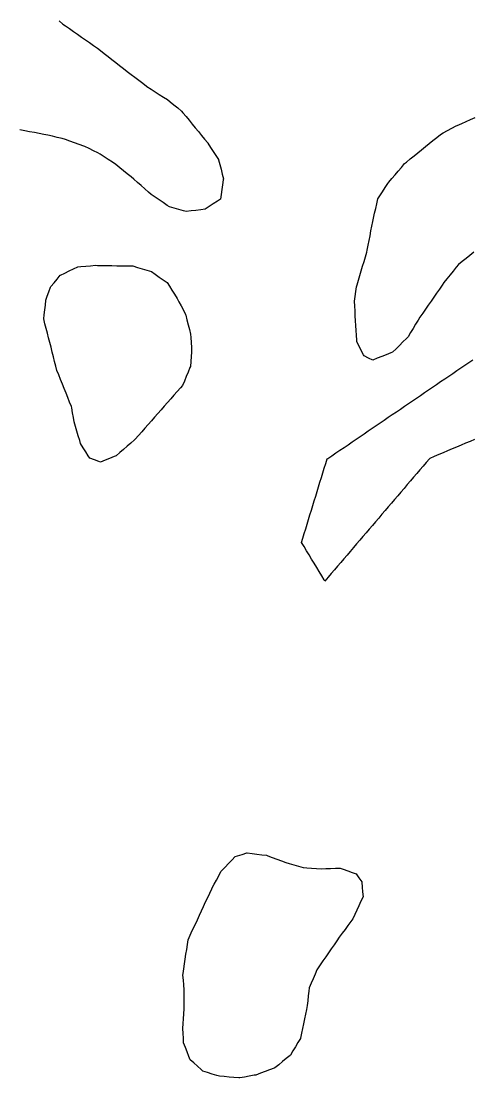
# Model space of a CAD drawing. Header units: millimetres. Extents: x 230 to 3347, y 514 to 5196.
# Drawn here: x 2379.2 to 2471.5, y 3540.9 to 3757.6 of the extents above; entities that cross this region are included whole.
import ezdxf

# ---------------------------------------------------------------- set-up
doc = ezdxf.new("R2010")
doc.units = ezdxf.units.MM
for name, color, linetype in [('ALL_HOLES', 1, 'Continuous'), ('ALL_ISLANDS', 7, 'Continuous'), ('OUTLINE_ISLAND_01', 7, 'Continuous'), ('OUTLINE_ISLAND_01_HOLE_217', 1, 'Continuous'), ('OUTLINE_ISLAND_01_HOLE_229', 1, 'Continuous'), ('OUTLINE_ISLAND_01_HOLE_236', 1, 'Continuous'), ('OUTLINE_ISLAND_01_HOLE_244', 1, 'Continuous')]:
    doc.layers.add(name, color=color, linetype=linetype)

msp = doc.modelspace()

# ---------------------------------------------------------------- linework, layer by layer
at = {"layer": 'ALL_HOLES'}
for points in [[(2386.9817, 3757.6378), (2387.7493, 3756.9969), (2388.2945, 3756.6176), (2389.1154, 3756.0466), (2389.9364, 3755.4756), (2390.7573, 3754.9046), (2391.5783, 3754.3336), (2392.3992, 3753.7626), (2393.2202, 3753.1916), (2394.0411, 3752.6206), (2394.8621, 3752.0496), (2395.4598, 3751.5856), (2396.2497, 3750.9724), (2397.0397, 3750.3592), (2397.8296, 3749.746), (2398.6195, 3749.1328), (2399.4095, 3748.5196), (2400.1994, 3747.9064), (2400.9893, 3747.2932), (2401.7792, 3746.68), (2402.5692, 3746.0668), (2403.3591, 3745.4536), (2404.149, 3744.8404), (2404.939, 3744.2272), (2405.03, 3744.1695), (2405.8743, 3743.6337), (2406.7187, 3743.098), (2407.5631, 3742.5622), (2408.4074, 3742.0264), (2409.2518, 3741.4907), (2409.7919, 3741.0489), (2410.566, 3740.4159), (2411.3401, 3739.7828), (2412.1142, 3739.1497), (2412.4082, 3738.7931), (2413.0443, 3738.0216), (2413.6805, 3737.25), (2414.3167, 3736.4785), (2414.9529, 3735.7069), (2415.589, 3734.9354), (2416.2252, 3734.1638), (2416.8614, 3733.3923), (2417.4975, 3732.6207), (2417.5493, 3732.5414), (2418.0961, 3731.7041), (2418.6429, 3730.8668), (2419.1896, 3730.0295), (2419.7364, 3729.1922), (2419.7483, 3729.1458), (2419.9961, 3728.177), (2420.244, 3727.2082), (2420.4919, 3726.2395), (2420.7398, 3725.2707), (2420.7053, 3725.0358), (2420.5601, 3724.0464), (2420.4149, 3723.057), (2420.2696, 3722.0676), (2420.1244, 3721.0782), (2419.4901, 3720.6675), (2418.6506, 3720.124), (2417.8112, 3719.5805), (2416.9718, 3719.037), (2416.0677, 3718.9202), (2415.076, 3718.792), (2414.0842, 3718.6639), (2413.0925, 3718.5357), (2412.5132, 3718.7019), (2411.552, 3718.9776), (2410.5908, 3719.2534), (2409.6295, 3719.5291), (2409.194, 3719.8188), (2408.3613, 3720.3727), (2407.5287, 3720.9265), (2406.6961, 3721.4803), (2405.8634, 3722.0341), (2405.3137, 3722.5238), (2404.5669, 3723.1889), (2403.8202, 3723.854), (2403.0735, 3724.5192), (2402.3268, 3725.1843), (2401.7698, 3725.6378), (2400.9943, 3726.2691), (2400.2188, 3726.9005), (2399.4432, 3727.5318), (2398.6677, 3728.1631), (2397.9213, 3728.6632), (2397.0904, 3729.2197), (2396.2596, 3729.7762), (2395.4288, 3730.3328), (2394.9283, 3730.5802), (2394.0319, 3731.0234), (2393.1355, 3731.4667), (2392.2391, 3731.9099), (2392.0379, 3731.9824), (2391.097, 3732.3212), (2390.1562, 3732.6601), (2389.2153, 3732.999), (2388.2745, 3733.3378), (2387.5796, 3733.5092), (2386.6087, 3733.7488), (2385.6378, 3733.9883), (2384.6669, 3734.2278), (2383.8731, 3734.3734), (2382.8895, 3734.5538), (2381.9059, 3734.7342), (2380.9223, 3734.9146), (2379.9387, 3735.095), (2378.9551, 3735.2754)], [(2472.1258, 3710.1851), (2471.3401, 3709.5666), (2470.5544, 3708.948), (2469.7686, 3708.3294), (2468.9829, 3707.7109), (2468.5036, 3707.1119), (2467.8788, 3706.3311), (2467.254, 3705.5503), (2466.6293, 3704.7695), (2466.0045, 3703.9887), (2465.6422, 3703.4673), (2465.0717, 3702.646), (2464.5011, 3701.8248), (2463.9305, 3701.0035), (2463.36, 3700.1823), (2462.7894, 3699.361), (2462.2188, 3698.5398), (2461.6483, 3697.7185), (2461.0777, 3696.8973), (2460.7163, 3696.3003), (2460.1985, 3695.4448), (2459.6807, 3694.5893), (2459.1629, 3693.7338), (2458.645, 3692.8783), (2458.292, 3692.5252), (2457.5851, 3691.818), (2456.8781, 3691.1107), (2456.1711, 3690.4035), (2455.4641, 3689.6963), (2455.1093, 3689.5577), (2454.1778, 3689.194), (2453.2463, 3688.8303), (2452.3147, 3688.4666), (2451.3832, 3688.1029), (2450.5323, 3688.512), (2449.6311, 3688.9452), (2449.5029, 3689.191), (2449.0406, 3690.0778), (2448.5783, 3690.9645), (2448.116, 3691.8512), (2448.0973, 3692.1754), (2448.0397, 3693.1737), (2447.9821, 3694.1721), (2447.9245, 3695.1704), (2447.867, 3696.1687), (2447.8094, 3697.1671), (2447.7518, 3698.1654), (2447.6942, 3699.1638), (2447.6366, 3700.1621), (2447.7753, 3701.138), (2447.9159, 3702.1281), (2448.0566, 3703.1181), (2448.1728, 3703.5099), (2448.4573, 3704.4685), (2448.7417, 3705.4272), (2449.0261, 3706.3859), (2449.3105, 3707.3446), (2449.595, 3708.3033), (2449.8794, 3709.262), (2450.1638, 3710.2207), (2450.2491, 3710.6516), (2450.4433, 3711.6325), (2450.6376, 3712.6135), (2450.8318, 3713.5945), (2451.026, 3714.5754), (2451.2202, 3715.5564), (2451.4144, 3716.5373), (2451.6087, 3717.5183), (2451.7687, 3718.1992), (2451.9974, 3719.1727), (2452.2262, 3720.1462), (2452.455, 3721.1196), (2452.8724, 3721.7706), (2453.4122, 3722.6124), (2453.952, 3723.4542), (2454.4918, 3724.296), (2454.6981, 3724.5415), (2455.3413, 3725.3071), (2455.9846, 3726.0728), (2456.6278, 3726.8384), (2457.2711, 3727.6041), (2457.9143, 3728.3697), (2458.3244, 3728.7023), (2459.1011, 3729.3322), (2459.8778, 3729.9622), (2460.6545, 3730.5921), (2461.4311, 3731.222), (2462.2078, 3731.8519), (2462.9845, 3732.4818), (2463.7611, 3733.1117), (2464.5378, 3733.7416), (2465.3145, 3734.3715), (2465.8599, 3734.6693), (2466.7376, 3735.1484), (2467.6154, 3735.6276), (2468.4931, 3736.1067), (2468.7377, 3736.2159), (2469.6507, 3736.6238), (2470.5638, 3737.0316), (2471.4768, 3737.4395), (2472.3899, 3737.8473)]]:
    msp.add_lwpolyline(points, dxfattribs=at)
for points in [[(2402.1164, 3707.399), (2403.0731, 3707.1078), (2404.0297, 3706.8166), (2404.9864, 3706.5254), (2405.9431, 3706.2343), (2406.7326, 3705.685), (2407.5535, 3705.1139), (2408.3744, 3704.5428), (2409.1953, 3703.9717), (2409.6321, 3703.272), (2410.1616, 3702.4237), (2410.6911, 3701.5754), (2411.2207, 3700.7271), (2411.569, 3700.0663), (2412.0353, 3699.1817), (2412.5016, 3698.2971), (2412.968, 3697.4125), (2413.0013, 3697.2795), (2413.2441, 3696.3095), (2413.487, 3695.3394), (2413.7298, 3694.3694), (2413.9727, 3693.3993), (2414.0171, 3692.6869), (2414.0794, 3691.6888), (2414.1417, 3690.6908), (2414.2039, 3689.6927), (2414.1223, 3688.7949), (2414.0317, 3687.799), (2413.9412, 3686.8031), (2413.8423, 3686.5618), (2413.4632, 3685.6365), (2413.0841, 3684.7111), (2412.705, 3683.7858), (2412.3259, 3682.8604), (2411.8937, 3682.3704), (2411.2322, 3681.6205), (2410.5707, 3680.8705), (2409.9092, 3680.1206), (2409.2477, 3679.3706), (2408.5862, 3678.6207), (2407.9247, 3677.8707), (2407.2632, 3677.1208), (2406.6017, 3676.3708), (2405.9402, 3675.6209), (2405.2788, 3674.8709), (2404.6173, 3674.121), (2403.9558, 3673.371), (2403.2943, 3672.6211), (2402.6328, 3671.8711), (2402.4666, 3671.7279), (2401.7093, 3671.0748), (2400.952, 3670.4218), (2400.1947, 3669.7687), (2399.4374, 3669.1157), (2398.6801, 3668.4626), (2398.276, 3668.2979), (2397.3501, 3667.9203), (2396.4241, 3667.5427), (2395.4981, 3667.1651), (2395.1708, 3667.2812), (2394.2283, 3667.6155), (2393.2859, 3667.9498), (2392.9849, 3668.4308), (2392.4544, 3669.2785), (2391.924, 3670.1262), (2391.3935, 3670.9739), (2391.2097, 3671.5789), (2390.9189, 3672.5357), (2390.6282, 3673.4925), (2390.3374, 3674.4493), (2390.0467, 3675.4061), (2389.9138, 3676.314), (2389.7689, 3677.3034), (2389.6241, 3678.2929), (2389.5223, 3678.5459), (2389.1489, 3679.4736), (2388.7755, 3680.4013), (2388.4022, 3681.3289), (2388.0288, 3682.2566), (2387.6555, 3683.1843), (2387.2821, 3684.112), (2386.9088, 3685.0397), (2386.5354, 3685.9674), (2386.3145, 3686.8324), (2386.0671, 3687.8013), (2385.8197, 3688.7702), (2385.5723, 3689.7391), (2385.3249, 3690.708), (2385.0775, 3691.6769), (2384.8301, 3692.6458), (2384.5827, 3693.6147), (2384.3353, 3694.5836), (2384.0879, 3695.5526), (2383.8404, 3696.5215), (2383.9422, 3697.3837), (2384.0595, 3698.3768), (2384.1768, 3699.3699), (2384.294, 3700.363), (2384.5676, 3701.1673), (2384.8896, 3702.114), (2385.2117, 3703.0607), (2385.3032, 3703.171), (2385.9423, 3703.9401), (2386.5813, 3704.7093), (2387.2204, 3705.4785), (2387.2491, 3705.4923), (2388.1496, 3705.9271), (2389.0502, 3706.3619), (2389.9507, 3706.7966), (2390.8513, 3707.2314), (2391.4638, 3707.2802), (2392.4606, 3707.3596), (2393.4575, 3707.439), (2394.4543, 3707.5184), (2394.8449, 3707.5123), (2395.8448, 3707.4968), (2396.8446, 3707.4812), (2397.8445, 3707.4656), (2398.8444, 3707.45), (2399.8443, 3707.4344), (2400.8441, 3707.4188), (2401.844, 3707.4032)], [(2447.9718, 3582.7664), (2448.553, 3581.9527), (2449.1342, 3581.1389), (2449.1436, 3581.0293), (2449.2288, 3580.0329), (2449.3141, 3579.0365), (2449.3993, 3578.0402), (2449.3942, 3578.0294), (2448.9706, 3577.1236), (2448.547, 3576.2177), (2448.1233, 3575.3119), (2447.6997, 3574.4061), (2447.2761, 3573.5003), (2446.8841, 3572.9694), (2446.2902, 3572.1649), (2445.6962, 3571.3604), (2445.1023, 3570.5559), (2444.5083, 3569.7514), (2444.0009, 3569.0172), (2443.4324, 3568.1945), (2442.8639, 3567.3718), (2442.2954, 3566.5492), (2441.7269, 3565.7265), (2441.1584, 3564.9038), (2440.5899, 3564.0811), (2440.0214, 3563.2585), (2439.9378, 3563.0637), (2439.5434, 3562.1447), (2439.1491, 3561.2257), (2438.7548, 3560.3067), (2438.3605, 3559.3878), (2438.2797, 3558.7244), (2438.1588, 3557.7317), (2438.0378, 3556.739), (2437.9169, 3555.7464), (2437.7567, 3554.9548), (2437.5582, 3553.9747), (2437.3598, 3552.9946), (2437.1614, 3552.0145), (2436.9629, 3551.0344), (2436.7645, 3550.0542), (2436.5661, 3549.0741), (2436.5291, 3549.0119), (2436.0184, 3548.1521), (2435.5077, 3547.2924), (2434.9969, 3546.4326), (2434.4862, 3545.5729), (2434.4029, 3545.5048), (2433.6287, 3544.8719), (2432.8545, 3544.2389), (2432.0803, 3543.606), (2431.3061, 3542.9731), (2431.1379, 3542.9097), (2430.2021, 3542.5571), (2429.2663, 3542.2046), (2428.3305, 3541.8521), (2427.3947, 3541.4995), (2427.0276, 3541.4348), (2426.0428, 3541.2612), (2425.058, 3541.0876), (2424.0732, 3540.914), (2423.8787, 3540.9292), (2422.8817, 3541.0072), (2421.8848, 3541.0852), (2420.8878, 3541.1633), (2419.8909, 3541.2413), (2419.3906, 3541.3996), (2418.4371, 3541.7012), (2417.4837, 3542.0028), (2416.5303, 3542.3044), (2416.1527, 3542.6389), (2415.4041, 3543.3019), (2414.6555, 3543.9649), (2413.9069, 3544.6279), (2413.6414, 3545.3101), (2413.2788, 3546.242), (2412.9162, 3547.1739), (2412.5535, 3548.1059), (2412.508, 3549.0413), (2412.4593, 3550.0401), (2412.4107, 3551.0389), (2412.4113, 3551.0485), (2412.4749, 3552.0465), (2412.5384, 3553.0444), (2412.602, 3554.0424), (2412.6656, 3555.0404), (2412.6695, 3555.5243), (2412.6776, 3556.5243), (2412.6857, 3557.5242), (2412.6938, 3558.5242), (2412.6582, 3558.964), (2412.5773, 3559.9607), (2412.4965, 3560.9575), (2412.4157, 3561.9542), (2412.465, 3562.2925), (2412.609, 3563.2821), (2412.7531, 3564.2716), (2412.8971, 3565.2612), (2413.0412, 3566.2508), (2413.1852, 3567.2403), (2413.3293, 3568.2299), (2413.4734, 3569.2195), (2413.7048, 3569.7183), (2414.1256, 3570.6254), (2414.5465, 3571.5325), (2414.9673, 3572.4397), (2415.3882, 3573.3468), (2415.809, 3574.2539), (2416.2299, 3575.1611), (2416.6507, 3576.0682), (2417.0716, 3576.9753), (2417.4924, 3577.8825), (2417.9133, 3578.7896), (2418.3341, 3579.6967), (2418.345, 3579.7171), (2418.8147, 3580.5999), (2419.2844, 3581.4828), (2419.7541, 3582.3656), (2420.2238, 3583.2484), (2420.3715, 3583.4033), (2421.0617, 3584.127), (2421.7518, 3584.8507), (2422.442, 3585.5744), (2423.1321, 3586.298), (2423.6509, 3586.4539), (2424.6086, 3586.7417), (2425.5663, 3587.0295), (2425.6204, 3587.0231), (2426.6134, 3586.9049), (2427.6064, 3586.7866), (2428.5994, 3586.6684), (2429.5924, 3586.5502), (2429.8284, 3586.4618), (2430.7648, 3586.1108), (2431.7012, 3585.7599), (2432.6376, 3585.409), (2433.574, 3585.0581), (2434.2382, 3584.8638), (2435.198, 3584.5832), (2436.1578, 3584.3025), (2437.1176, 3584.0219), (2437.8324, 3583.9753), (2438.8303, 3583.9102), (2439.8282, 3583.8451), (2440.8261, 3583.78), (2441.7342, 3583.8144), (2442.7335, 3583.8522), (2443.7328, 3583.8899), (2444.7321, 3583.9277), (2445.3115, 3583.72), (2446.2528, 3583.3826), (2447.1942, 3583.0452)]]:
    msp.add_lwpolyline(points, close=True, dxfattribs=at)
at = {"layer": 'ALL_ISLANDS'}
msp.add_lwpolyline([(2472.308, 3671.7976), (2471.3854, 3671.4118), (2470.4628, 3671.0259), (2469.5403, 3670.6401), (2468.6177, 3670.2542), (2467.6952, 3669.8684), (2466.7726, 3669.4825), (2465.85, 3669.0967), (2464.9275, 3668.7108), (2464.0049, 3668.325), (2463.0824, 3667.9391), (2463.0194, 3667.8655), (2462.3693, 3667.1057), (2461.7192, 3666.3458), (2461.0692, 3665.5859), (2460.4191, 3664.8261), (2459.769, 3664.0662), (2459.1189, 3663.3064), (2458.4688, 3662.5465), (2457.8187, 3661.7866), (2457.1687, 3661.0268), (2456.5186, 3660.2669), (2455.8685, 3659.5071), (2455.2184, 3658.7472), (2454.5683, 3657.9873), (2453.9182, 3657.2275), (2453.2681, 3656.4676), (2452.6181, 3655.7077), (2451.968, 3654.9479), (2451.3179, 3654.188), (2450.6678, 3653.4282), (2450.0177, 3652.6683), (2449.3676, 3651.9084), (2448.7176, 3651.1486), (2448.0675, 3650.3887), (2447.4174, 3649.6288), (2446.7673, 3648.869), (2446.1172, 3648.1091), (2445.4671, 3647.3493), (2444.8171, 3646.5894), (2444.167, 3645.8295), (2443.5169, 3645.0697), (2442.8668, 3644.3098), (2442.2167, 3643.5499), (2441.5666, 3642.7901), (2441.4323, 3643.0118), (2440.9142, 3643.8671), (2440.396, 3644.7223), (2439.8779, 3645.5776), (2439.3597, 3646.4329), (2438.8416, 3647.2882), (2438.3234, 3648.1435), (2437.8053, 3648.9988), (2437.2871, 3649.8541), (2436.769, 3650.7094), (2437.0335, 3651.571), (2437.327, 3652.527), (2437.6205, 3653.4829), (2437.9139, 3654.4389), (2438.2074, 3655.3949), (2438.5009, 3656.3508), (2438.7944, 3657.3068), (2439.0879, 3658.2628), (2439.3813, 3659.2187), (2439.6748, 3660.1747), (2439.9683, 3661.1306), (2440.2618, 3662.0866), (2440.5553, 3663.0426), (2440.8488, 3663.9985), (2441.1422, 3664.9545), (2441.4357, 3665.9105), (2441.7292, 3666.8664), (2442.0227, 3667.8224), (2442.1784, 3667.9283), (2443.0053, 3668.4907), (2443.8322, 3669.053), (2444.6591, 3669.6153), (2445.486, 3670.1777), (2446.3129, 3670.74), (2447.1398, 3671.3024), (2447.9667, 3671.8647), (2448.7936, 3672.4271), (2449.6205, 3672.9894), (2450.4474, 3673.5518), (2451.2743, 3674.1141), (2452.1012, 3674.6765), (2452.9281, 3675.2388), (2453.755, 3675.8012), (2454.5819, 3676.3635), (2455.4088, 3676.9259), (2456.2357, 3677.4882), (2457.0626, 3678.0506), (2457.8895, 3678.6129), (2458.7164, 3679.1753), (2459.5433, 3679.7376), (2460.3702, 3680.3), (2461.1971, 3680.8623), (2462.024, 3681.4247), (2462.8509, 3681.987), (2463.6778, 3682.5493), (2464.5047, 3683.1117), (2465.3316, 3683.674), (2466.1585, 3684.2364), (2466.9854, 3684.7987), (2467.8123, 3685.3611), (2468.6392, 3685.9234), (2469.4661, 3686.4858), (2470.293, 3687.0481), (2471.1199, 3687.6105), (2471.9468, 3688.1728)], dxfattribs=at)
at = {"layer": 'OUTLINE_ISLAND_01'}
msp.add_lwpolyline([(2472.308, 3671.7976), (2471.3854, 3671.4118), (2470.4628, 3671.0259), (2469.5403, 3670.6401), (2468.6177, 3670.2542), (2467.6952, 3669.8684), (2466.7726, 3669.4825), (2465.85, 3669.0967), (2464.9275, 3668.7108), (2464.0049, 3668.325), (2463.0824, 3667.9391), (2463.0194, 3667.8655), (2462.3693, 3667.1057), (2461.7192, 3666.3458), (2461.0692, 3665.5859), (2460.4191, 3664.8261), (2459.769, 3664.0662), (2459.1189, 3663.3064), (2458.4688, 3662.5465), (2457.8187, 3661.7866), (2457.1687, 3661.0268), (2456.5186, 3660.2669), (2455.8685, 3659.5071), (2455.2184, 3658.7472), (2454.5683, 3657.9873), (2453.9182, 3657.2275), (2453.2681, 3656.4676), (2452.6181, 3655.7077), (2451.968, 3654.9479), (2451.3179, 3654.188), (2450.6678, 3653.4282), (2450.0177, 3652.6683), (2449.3676, 3651.9084), (2448.7176, 3651.1486), (2448.0675, 3650.3887), (2447.4174, 3649.6288), (2446.7673, 3648.869), (2446.1172, 3648.1091), (2445.4671, 3647.3493), (2444.8171, 3646.5894), (2444.167, 3645.8295), (2443.5169, 3645.0697), (2442.8668, 3644.3098), (2442.2167, 3643.5499), (2441.5666, 3642.7901), (2441.4323, 3643.0118), (2440.9142, 3643.8671), (2440.396, 3644.7223), (2439.8779, 3645.5776), (2439.3597, 3646.4329), (2438.8416, 3647.2882), (2438.3234, 3648.1435), (2437.8053, 3648.9988), (2437.2871, 3649.8541), (2436.769, 3650.7094), (2437.0335, 3651.571), (2437.327, 3652.527), (2437.6205, 3653.4829), (2437.9139, 3654.4389), (2438.2074, 3655.3949), (2438.5009, 3656.3508), (2438.7944, 3657.3068), (2439.0879, 3658.2628), (2439.3813, 3659.2187), (2439.6748, 3660.1747), (2439.9683, 3661.1306), (2440.2618, 3662.0866), (2440.5553, 3663.0426), (2440.8488, 3663.9985), (2441.1422, 3664.9545), (2441.4357, 3665.9105), (2441.7292, 3666.8664), (2442.0227, 3667.8224), (2442.1784, 3667.9283), (2443.0053, 3668.4907), (2443.8322, 3669.053), (2444.6591, 3669.6153), (2445.486, 3670.1777), (2446.3129, 3670.74), (2447.1398, 3671.3024), (2447.9667, 3671.8647), (2448.7936, 3672.4271), (2449.6205, 3672.9894), (2450.4474, 3673.5518), (2451.2743, 3674.1141), (2452.1012, 3674.6765), (2452.9281, 3675.2388), (2453.755, 3675.8012), (2454.5819, 3676.3635), (2455.4088, 3676.9259), (2456.2357, 3677.4882), (2457.0626, 3678.0506), (2457.8895, 3678.6129), (2458.7164, 3679.1753), (2459.5433, 3679.7376), (2460.3702, 3680.3), (2461.1971, 3680.8623), (2462.024, 3681.4247), (2462.8509, 3681.987), (2463.6778, 3682.5493), (2464.5047, 3683.1117), (2465.3316, 3683.674), (2466.1585, 3684.2364), (2466.9854, 3684.7987), (2467.8123, 3685.3611), (2468.6392, 3685.9234), (2469.4661, 3686.4858), (2470.293, 3687.0481), (2471.1199, 3687.6105), (2471.9468, 3688.1728)], dxfattribs=at)
at = {"layer": 'OUTLINE_ISLAND_01_HOLE_217'}
msp.add_lwpolyline([(2447.9718, 3582.7664), (2448.553, 3581.9527), (2449.1342, 3581.1389), (2449.1436, 3581.0293), (2449.2288, 3580.0329), (2449.3141, 3579.0365), (2449.3993, 3578.0402), (2449.3942, 3578.0294), (2448.9706, 3577.1236), (2448.547, 3576.2177), (2448.1233, 3575.3119), (2447.6997, 3574.4061), (2447.2761, 3573.5003), (2446.8841, 3572.9694), (2446.2902, 3572.1649), (2445.6962, 3571.3604), (2445.1023, 3570.5559), (2444.5083, 3569.7514), (2444.0009, 3569.0172), (2443.4324, 3568.1945), (2442.8639, 3567.3718), (2442.2954, 3566.5492), (2441.7269, 3565.7265), (2441.1584, 3564.9038), (2440.5899, 3564.0811), (2440.0214, 3563.2585), (2439.9378, 3563.0637), (2439.5434, 3562.1447), (2439.1491, 3561.2257), (2438.7548, 3560.3067), (2438.3605, 3559.3878), (2438.2797, 3558.7244), (2438.1588, 3557.7317), (2438.0378, 3556.739), (2437.9169, 3555.7464), (2437.7567, 3554.9548), (2437.5582, 3553.9747), (2437.3598, 3552.9946), (2437.1614, 3552.0145), (2436.9629, 3551.0344), (2436.7645, 3550.0542), (2436.5661, 3549.0741), (2436.5291, 3549.0119), (2436.0184, 3548.1521), (2435.5077, 3547.2924), (2434.9969, 3546.4326), (2434.4862, 3545.5729), (2434.4029, 3545.5048), (2433.6287, 3544.8719), (2432.8545, 3544.2389), (2432.0803, 3543.606), (2431.3061, 3542.9731), (2431.1379, 3542.9097), (2430.2021, 3542.5571), (2429.2663, 3542.2046), (2428.3305, 3541.8521), (2427.3947, 3541.4995), (2427.0276, 3541.4348), (2426.0428, 3541.2612), (2425.058, 3541.0876), (2424.0732, 3540.914), (2423.8787, 3540.9292), (2422.8817, 3541.0072), (2421.8848, 3541.0852), (2420.8878, 3541.1633), (2419.8909, 3541.2413), (2419.3906, 3541.3996), (2418.4371, 3541.7012), (2417.4837, 3542.0028), (2416.5303, 3542.3044), (2416.1527, 3542.6389), (2415.4041, 3543.3019), (2414.6555, 3543.9649), (2413.9069, 3544.6279), (2413.6414, 3545.3101), (2413.2788, 3546.242), (2412.9162, 3547.1739), (2412.5535, 3548.1059), (2412.508, 3549.0413), (2412.4593, 3550.0401), (2412.4107, 3551.0389), (2412.4113, 3551.0485), (2412.4749, 3552.0465), (2412.5384, 3553.0444), (2412.602, 3554.0424), (2412.6656, 3555.0404), (2412.6695, 3555.5243), (2412.6776, 3556.5243), (2412.6857, 3557.5242), (2412.6938, 3558.5242), (2412.6582, 3558.964), (2412.5773, 3559.9607), (2412.4965, 3560.9575), (2412.4157, 3561.9542), (2412.465, 3562.2925), (2412.609, 3563.2821), (2412.7531, 3564.2716), (2412.8971, 3565.2612), (2413.0412, 3566.2508), (2413.1852, 3567.2403), (2413.3293, 3568.2299), (2413.4734, 3569.2195), (2413.7048, 3569.7183), (2414.1256, 3570.6254), (2414.5465, 3571.5325), (2414.9673, 3572.4397), (2415.3882, 3573.3468), (2415.809, 3574.2539), (2416.2299, 3575.1611), (2416.6507, 3576.0682), (2417.0716, 3576.9753), (2417.4924, 3577.8825), (2417.9133, 3578.7896), (2418.3341, 3579.6967), (2418.345, 3579.7171), (2418.8147, 3580.5999), (2419.2844, 3581.4828), (2419.7541, 3582.3656), (2420.2238, 3583.2484), (2420.3715, 3583.4033), (2421.0617, 3584.127), (2421.7518, 3584.8507), (2422.442, 3585.5744), (2423.1321, 3586.298), (2423.6509, 3586.4539), (2424.6086, 3586.7417), (2425.5663, 3587.0295), (2425.6204, 3587.0231), (2426.6134, 3586.9049), (2427.6064, 3586.7866), (2428.5994, 3586.6684), (2429.5924, 3586.5502), (2429.8284, 3586.4618), (2430.7648, 3586.1108), (2431.7012, 3585.7599), (2432.6376, 3585.409), (2433.574, 3585.0581), (2434.2382, 3584.8638), (2435.198, 3584.5832), (2436.1578, 3584.3025), (2437.1176, 3584.0219), (2437.8324, 3583.9753), (2438.8303, 3583.9102), (2439.8282, 3583.8451), (2440.8261, 3583.78), (2441.7342, 3583.8144), (2442.7335, 3583.8522), (2443.7328, 3583.8899), (2444.7321, 3583.9277), (2445.3115, 3583.72), (2446.2528, 3583.3826), (2447.1942, 3583.0452)], close=True, dxfattribs=at)
at = {"layer": 'OUTLINE_ISLAND_01_HOLE_229'}
msp.add_lwpolyline([(2402.1164, 3707.399), (2403.0731, 3707.1078), (2404.0297, 3706.8166), (2404.9864, 3706.5254), (2405.9431, 3706.2343), (2406.7326, 3705.685), (2407.5535, 3705.1139), (2408.3744, 3704.5428), (2409.1953, 3703.9717), (2409.6321, 3703.272), (2410.1616, 3702.4237), (2410.6911, 3701.5754), (2411.2207, 3700.7271), (2411.569, 3700.0663), (2412.0353, 3699.1817), (2412.5016, 3698.2971), (2412.968, 3697.4125), (2413.0013, 3697.2795), (2413.2441, 3696.3095), (2413.487, 3695.3394), (2413.7298, 3694.3694), (2413.9727, 3693.3993), (2414.0171, 3692.6869), (2414.0794, 3691.6888), (2414.1417, 3690.6908), (2414.2039, 3689.6927), (2414.1223, 3688.7949), (2414.0317, 3687.799), (2413.9412, 3686.8031), (2413.8423, 3686.5618), (2413.4632, 3685.6365), (2413.0841, 3684.7111), (2412.705, 3683.7858), (2412.3259, 3682.8604), (2411.8937, 3682.3704), (2411.2322, 3681.6205), (2410.5707, 3680.8705), (2409.9092, 3680.1206), (2409.2477, 3679.3706), (2408.5862, 3678.6207), (2407.9247, 3677.8707), (2407.2632, 3677.1208), (2406.6017, 3676.3708), (2405.9402, 3675.6209), (2405.2788, 3674.8709), (2404.6173, 3674.121), (2403.9558, 3673.371), (2403.2943, 3672.6211), (2402.6328, 3671.8711), (2402.4666, 3671.7279), (2401.7093, 3671.0748), (2400.952, 3670.4218), (2400.1947, 3669.7687), (2399.4374, 3669.1157), (2398.6801, 3668.4626), (2398.276, 3668.2979), (2397.3501, 3667.9203), (2396.4241, 3667.5427), (2395.4981, 3667.1651), (2395.1708, 3667.2812), (2394.2283, 3667.6155), (2393.2859, 3667.9498), (2392.9849, 3668.4308), (2392.4544, 3669.2785), (2391.924, 3670.1262), (2391.3935, 3670.9739), (2391.2097, 3671.5789), (2390.9189, 3672.5357), (2390.6282, 3673.4925), (2390.3374, 3674.4493), (2390.0467, 3675.4061), (2389.9138, 3676.314), (2389.7689, 3677.3034), (2389.6241, 3678.2929), (2389.5223, 3678.5459), (2389.1489, 3679.4736), (2388.7755, 3680.4013), (2388.4022, 3681.3289), (2388.0288, 3682.2566), (2387.6555, 3683.1843), (2387.2821, 3684.112), (2386.9088, 3685.0397), (2386.5354, 3685.9674), (2386.3145, 3686.8324), (2386.0671, 3687.8013), (2385.8197, 3688.7702), (2385.5723, 3689.7391), (2385.3249, 3690.708), (2385.0775, 3691.6769), (2384.8301, 3692.6458), (2384.5827, 3693.6147), (2384.3353, 3694.5836), (2384.0879, 3695.5526), (2383.8404, 3696.5215), (2383.9422, 3697.3837), (2384.0595, 3698.3768), (2384.1768, 3699.3699), (2384.294, 3700.363), (2384.5676, 3701.1673), (2384.8896, 3702.114), (2385.2117, 3703.0607), (2385.3032, 3703.171), (2385.9423, 3703.9401), (2386.5813, 3704.7093), (2387.2204, 3705.4785), (2387.2491, 3705.4923), (2388.1496, 3705.9271), (2389.0502, 3706.3619), (2389.9507, 3706.7966), (2390.8513, 3707.2314), (2391.4638, 3707.2802), (2392.4606, 3707.3596), (2393.4575, 3707.439), (2394.4543, 3707.5184), (2394.8449, 3707.5123), (2395.8448, 3707.4968), (2396.8446, 3707.4812), (2397.8445, 3707.4656), (2398.8444, 3707.45), (2399.8443, 3707.4344), (2400.8441, 3707.4188), (2401.844, 3707.4032)], close=True, dxfattribs=at)
at = {"layer": 'OUTLINE_ISLAND_01_HOLE_236'}
msp.add_lwpolyline([(2472.1258, 3710.1851), (2471.3401, 3709.5666), (2470.5544, 3708.948), (2469.7686, 3708.3294), (2468.9829, 3707.7109), (2468.5036, 3707.1119), (2467.8788, 3706.3311), (2467.254, 3705.5503), (2466.6293, 3704.7695), (2466.0045, 3703.9887), (2465.6422, 3703.4673), (2465.0717, 3702.646), (2464.5011, 3701.8248), (2463.9305, 3701.0035), (2463.36, 3700.1823), (2462.7894, 3699.361), (2462.2188, 3698.5398), (2461.6483, 3697.7185), (2461.0777, 3696.8973), (2460.7163, 3696.3003), (2460.1985, 3695.4448), (2459.6807, 3694.5893), (2459.1629, 3693.7338), (2458.645, 3692.8783), (2458.292, 3692.5252), (2457.5851, 3691.818), (2456.8781, 3691.1107), (2456.1711, 3690.4035), (2455.4641, 3689.6963), (2455.1093, 3689.5577), (2454.1778, 3689.194), (2453.2463, 3688.8303), (2452.3147, 3688.4666), (2451.3832, 3688.1029), (2450.5323, 3688.512), (2449.6311, 3688.9452), (2449.5029, 3689.191), (2449.0406, 3690.0778), (2448.5783, 3690.9645), (2448.116, 3691.8512), (2448.0973, 3692.1754), (2448.0397, 3693.1737), (2447.9821, 3694.1721), (2447.9245, 3695.1704), (2447.867, 3696.1687), (2447.8094, 3697.1671), (2447.7518, 3698.1654), (2447.6942, 3699.1638), (2447.6366, 3700.1621), (2447.7753, 3701.138), (2447.9159, 3702.1281), (2448.0566, 3703.1181), (2448.1728, 3703.5099), (2448.4573, 3704.4685), (2448.7417, 3705.4272), (2449.0261, 3706.3859), (2449.3105, 3707.3446), (2449.595, 3708.3033), (2449.8794, 3709.262), (2450.1638, 3710.2207), (2450.2491, 3710.6516), (2450.4433, 3711.6325), (2450.6376, 3712.6135), (2450.8318, 3713.5945), (2451.026, 3714.5754), (2451.2202, 3715.5564), (2451.4144, 3716.5373), (2451.6087, 3717.5183), (2451.7687, 3718.1992), (2451.9974, 3719.1727), (2452.2262, 3720.1462), (2452.455, 3721.1196), (2452.8724, 3721.7706), (2453.4122, 3722.6124), (2453.952, 3723.4542), (2454.4918, 3724.296), (2454.6981, 3724.5415), (2455.3413, 3725.3071), (2455.9846, 3726.0728), (2456.6278, 3726.8384), (2457.2711, 3727.6041), (2457.9143, 3728.3697), (2458.3244, 3728.7023), (2459.1011, 3729.3322), (2459.8778, 3729.9622), (2460.6545, 3730.5921), (2461.4311, 3731.222), (2462.2078, 3731.8519), (2462.9845, 3732.4818), (2463.7611, 3733.1117), (2464.5378, 3733.7416), (2465.3145, 3734.3715), (2465.8599, 3734.6693), (2466.7376, 3735.1484), (2467.6154, 3735.6276), (2468.4931, 3736.1067), (2468.7377, 3736.2159), (2469.6507, 3736.6238), (2470.5638, 3737.0316), (2471.4768, 3737.4395), (2472.3899, 3737.8473)], dxfattribs=at)
at = {"layer": 'OUTLINE_ISLAND_01_HOLE_244'}
msp.add_lwpolyline([(2386.9817, 3757.6378), (2387.7493, 3756.9969), (2388.2945, 3756.6176), (2389.1154, 3756.0466), (2389.9364, 3755.4756), (2390.7573, 3754.9046), (2391.5783, 3754.3336), (2392.3992, 3753.7626), (2393.2202, 3753.1916), (2394.0411, 3752.6206), (2394.8621, 3752.0496), (2395.4598, 3751.5856), (2396.2497, 3750.9724), (2397.0397, 3750.3592), (2397.8296, 3749.746), (2398.6195, 3749.1328), (2399.4095, 3748.5196), (2400.1994, 3747.9064), (2400.9893, 3747.2932), (2401.7792, 3746.68), (2402.5692, 3746.0668), (2403.3591, 3745.4536), (2404.149, 3744.8404), (2404.939, 3744.2272), (2405.03, 3744.1695), (2405.8743, 3743.6337), (2406.7187, 3743.098), (2407.5631, 3742.5622), (2408.4074, 3742.0264), (2409.2518, 3741.4907), (2409.7919, 3741.0489), (2410.566, 3740.4159), (2411.3401, 3739.7828), (2412.1142, 3739.1497), (2412.4082, 3738.7931), (2413.0443, 3738.0216), (2413.6805, 3737.25), (2414.3167, 3736.4785), (2414.9529, 3735.7069), (2415.589, 3734.9354), (2416.2252, 3734.1638), (2416.8614, 3733.3923), (2417.4975, 3732.6207), (2417.5493, 3732.5414), (2418.0961, 3731.7041), (2418.6429, 3730.8668), (2419.1896, 3730.0295), (2419.7364, 3729.1922), (2419.7483, 3729.1458), (2419.9961, 3728.177), (2420.244, 3727.2082), (2420.4919, 3726.2395), (2420.7398, 3725.2707), (2420.7053, 3725.0358), (2420.5601, 3724.0464), (2420.4149, 3723.057), (2420.2696, 3722.0676), (2420.1244, 3721.0782), (2419.4901, 3720.6675), (2418.6506, 3720.124), (2417.8112, 3719.5805), (2416.9718, 3719.037), (2416.0677, 3718.9202), (2415.076, 3718.792), (2414.0842, 3718.6639), (2413.0925, 3718.5357), (2412.5132, 3718.7019), (2411.552, 3718.9776), (2410.5908, 3719.2534), (2409.6295, 3719.5291), (2409.194, 3719.8188), (2408.3613, 3720.3727), (2407.5287, 3720.9265), (2406.6961, 3721.4803), (2405.8634, 3722.0341), (2405.3137, 3722.5238), (2404.5669, 3723.1889), (2403.8202, 3723.854), (2403.0735, 3724.5192), (2402.3268, 3725.1843), (2401.7698, 3725.6378), (2400.9943, 3726.2691), (2400.2188, 3726.9005), (2399.4432, 3727.5318), (2398.6677, 3728.1631), (2397.9213, 3728.6632), (2397.0904, 3729.2197), (2396.2596, 3729.7762), (2395.4288, 3730.3328), (2394.9283, 3730.5802), (2394.0319, 3731.0234), (2393.1355, 3731.4667), (2392.2391, 3731.9099), (2392.0379, 3731.9824), (2391.097, 3732.3212), (2390.1562, 3732.6601), (2389.2153, 3732.999), (2388.2745, 3733.3378), (2387.5796, 3733.5092), (2386.6087, 3733.7488), (2385.6378, 3733.9883), (2384.6669, 3734.2278), (2383.8731, 3734.3734), (2382.8895, 3734.5538), (2381.9059, 3734.7342), (2380.9223, 3734.9146), (2379.9387, 3735.095), (2378.9551, 3735.2754)], dxfattribs=at)

doc.saveas('drawing.dxf')
